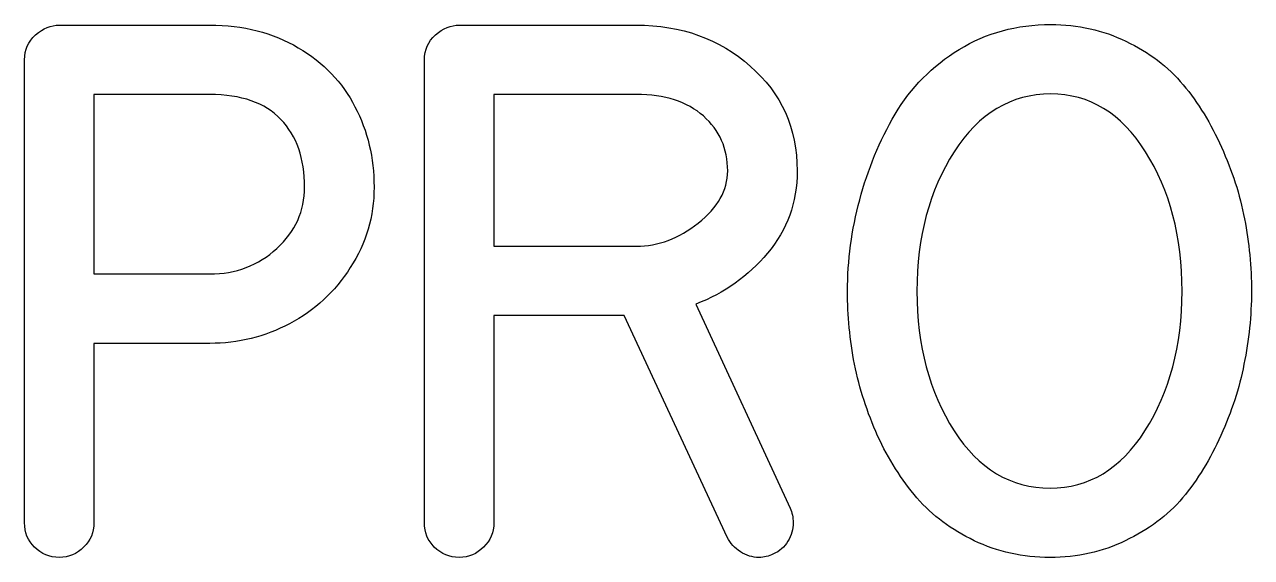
# Model space of a CAD drawing. Header units: millimetres. Extents: x 6.79 to 14.66, y 9.01 to 12.43.
import ezdxf

# ---------------------------------------------------------------- set-up
doc = ezdxf.new("R2010")
doc.units = ezdxf.units.MM
doc.layers.get('0').update_dxf_attribs({"linetype": 'CONTINUOUS'})

msp = doc.modelspace()

# ---------------------------------------------------------------- linework, layer by layer
at = {"color": 7}
for points in [[(13.368052, 12.430691)], [(13.368037, 11.98543)]]:
    msp.add_lwpolyline(points, close=True, dxfattribs=at)
for points in [[(7.011048, 12.426981), (7.97578, 12.426981)], [(9.575452, 12.426981), (10.710867, 12.426981)], [(6.78842, 9.235944), (6.78842, 10.608833), (6.78842, 12.20435)], [(9.352821, 9.235944), (9.352821, 10.786937), (9.352821, 12.20435)], [(7.975784, 11.98172), (7.233681, 11.98172), (7.233681, 10.831462)], [(10.710868, 11.98172), (9.798085, 11.98172), (9.798085, 11.009566)], [(9.798085, 11.009566), (10.710868, 11.009566)], [(7.233681, 10.831462), (7.975784, 10.831462)], [(11.093049, 10.638516), (11.697862, 9.328707)], [(11.293415, 9.143191), (10.632944, 10.564312), (9.798085, 10.564306)], [(9.798085, 10.564306), (9.798085, 9.235944)], [(7.233681, 10.386201), (7.233681, 9.235944)], [(7.97578, 10.386201), (7.233681, 10.386201)]]:
    msp.add_lwpolyline(points, dxfattribs=at)
for points in [[(12.781791, 12.271139), (12.954948, 12.377507), (13.150369, 12.430691), (13.368052, 12.430691)], [(13.368037, 12.430691), (13.543668, 12.430691), (13.704456, 12.394823), (13.850403, 12.323086)], [(6.78842, 12.20435), (6.78842, 12.268665), (6.811919, 12.321849), (6.858917, 12.363902)], [(6.858917, 12.363902), (6.908389, 12.405954), (6.959099, 12.426981), (7.011048, 12.426981)], [(7.97578, 12.426981), (8.19099, 12.426981), (8.380226, 12.378744), (8.543488, 12.28227)], [(9.352821, 12.20435), (9.352821, 12.268665), (9.376321, 12.321849), (9.423322, 12.363902)], [(9.423322, 12.363902), (9.472794, 12.405954), (9.523504, 12.426981), (9.575452, 12.426981)], [(10.710867, 12.426981), (11.000287, 12.426981), (11.243944, 12.339165), (11.441837, 12.163534)], [(8.543488, 12.28227), (8.70675, 12.185797), (8.82796, 12.05964), (8.907117, 11.903799)], [(13.850403, 12.323086), (13.998824, 12.253823), (14.121271, 12.161061), (14.217744, 12.044798)], [(12.369924, 11.855563), (12.471345, 12.026246), (12.608634, 12.164771), (12.781791, 12.271139)], [(11.441837, 12.163534), (11.642204, 11.990377), (11.742388, 11.76651), (11.742388, 11.491932)], [(14.217744, 12.044798), (14.314217, 11.928536), (14.395848, 11.794958), (14.462637, 11.644064)], [(8.432175, 11.822168), (8.330756, 11.928536), (8.178625, 11.98172), (7.975784, 11.98172)], [(11.141287, 11.84443), (11.037393, 11.935957), (10.89392, 11.98172), (10.710868, 11.98172)], [(13.368037, 11.98543), (13.115723, 11.98543), (12.909171, 11.861747), (12.748382, 11.61438)], [(13.97656, 11.61438), (13.820719, 11.861747), (13.617878, 11.98543), (13.368037, 11.98543)], [(8.907117, 11.903799), (8.988749, 11.747958), (9.029565, 11.576038), (9.029565, 11.388039)], [(8.584307, 11.388039), (8.584307, 11.57109), (8.533596, 11.7158), (8.432175, 11.822168)], [(11.29713, 11.491933), (11.29713, 11.635406), (11.245182, 11.752905), (11.141287, 11.84443)], [(12.143584, 11.306407), (12.195537, 11.501827), (12.270984, 11.684879), (12.369924, 11.855563)], [(14.462637, 11.644064), (14.5319, 11.49317), (14.581374, 11.339802), (14.611057, 11.18396)], [(12.748382, 11.61438), (12.590067, 11.367013), (12.51091, 11.068935), (12.51091, 10.720148)], [(14.210322, 10.720148), (14.210322, 11.071409), (14.132401, 11.369487), (13.97656, 11.61438)], [(11.107893, 11.157987), (11.234051, 11.256934), (11.29713, 11.368249), (11.29713, 11.491933)], [(11.742388, 11.491932), (11.742388, 11.289091), (11.679309, 11.113461), (11.553152, 10.965042)], [(8.406202, 10.994726), (8.524939, 11.103567), (8.584307, 11.234671), (8.584307, 11.388039)], [(9.029565, 11.388039), (9.029565, 11.20004), (8.978854, 11.02812), (8.877434, 10.872278)], [(12.065654, 10.720148), (12.065654, 10.918041), (12.091631, 11.113461), (12.143584, 11.306407)], [(14.611057, 11.18396), (14.640737, 11.030593), (14.655577, 10.875989), (14.655577, 10.720148)], [(10.710868, 11.009566), (10.851867, 11.009566), (10.984209, 11.05904), (11.107893, 11.157987)], [(7.975784, 10.831462), (8.143993, 10.831462), (8.287465, 10.885883), (8.406202, 10.994726)], [(11.553152, 10.965042), (11.429469, 10.816621), (11.276101, 10.707779), (11.093049, 10.638516)], [(8.877434, 10.872278), (8.778487, 10.716437), (8.648619, 10.596464), (8.48783, 10.51236)], [(12.110174, 10.252624), (12.080494, 10.408465), (12.065654, 10.564306), (12.065654, 10.720148)], [(12.51091, 10.720148), (12.51091, 10.371361), (12.590067, 10.073283), (12.748382, 9.825915)], [(13.97285, 9.825915), (14.131165, 10.073283), (14.210322, 10.371361), (14.210322, 10.720148)], [(14.655577, 10.720148), (14.655577, 10.564306), (14.6395, 10.408465), (14.607347, 10.252624)], [(8.48783, 10.51236), (8.329515, 10.428254), (8.158832, 10.386201), (7.97578, 10.386201)], [(12.258594, 9.79252), (12.191803, 9.943415), (12.14233, 10.096783), (12.110174, 10.252624)], [(14.607347, 10.252624), (14.577667, 10.099257), (14.528193, 9.947126), (14.458926, 9.796231)], [(12.510909, 9.395496), (12.411962, 9.511759), (12.327857, 9.6441), (12.258594, 9.79252)], [(12.748382, 9.825915), (12.906697, 9.581022), (13.112012, 9.458575), (13.364327, 9.458575)], [(13.364327, 9.458575), (13.614168, 9.458575), (13.817009, 9.581022), (13.97285, 9.825915)], [(14.458926, 9.796231), (14.392135, 9.645337), (14.310504, 9.511759), (14.214032, 9.395496)], [(12.878249, 9.120918), (12.732302, 9.190181), (12.609856, 9.281707), (12.510909, 9.395496)], [(14.214032, 9.395496), (14.117559, 9.281707), (13.995112, 9.190181), (13.846692, 9.120918)], [(11.697862, 9.328707), (11.710229, 9.301494), (11.716412, 9.270574), (11.716412, 9.235947)], [(6.851499, 9.080103), (6.809447, 9.122156), (6.78842, 9.174103), (6.78842, 9.235944)], [(7.233681, 9.235944), (7.233681, 9.174104), (7.211419, 9.122157), (7.166893, 9.080103)], [(9.415898, 9.080103), (9.373846, 9.122156), (9.352821, 9.174103), (9.352821, 9.235944)], [(9.798085, 9.235944), (9.798085, 9.174104), (9.77582, 9.122157), (9.731291, 9.080103)], [(11.716412, 9.235947), (11.716412, 9.193894), (11.705279, 9.154315), (11.683012, 9.117211)], [(11.378755, 9.050431), (11.341655, 9.072698), (11.313208, 9.103618), (11.293415, 9.143191)], [(7.011051, 9.013313), (6.94921, 9.013313), (6.896026, 9.035576), (6.851499, 9.080103)], [(7.166893, 9.080103), (7.124841, 9.035576), (7.072893, 9.013313), (7.011051, 9.013313)], [(9.575449, 9.013313), (9.513608, 9.013313), (9.460424, 9.035576), (9.415898, 9.080103)], [(9.731291, 9.080103), (9.689239, 9.035576), (9.637292, 9.013313), (9.575449, 9.013313)], [(11.497492, 9.013321), (11.455439, 9.013321), (11.41586, 9.025691), (11.378755, 9.050431)], [(11.683012, 9.117211), (11.660752, 9.080104), (11.629832, 9.052894), (11.590252, 9.035581)], [(13.364325, 9.013314), (13.188694, 9.013314), (13.026669, 9.049182), (12.878249, 9.120918)], [(13.846692, 9.120918), (13.700745, 9.049182), (13.539956, 9.013314), (13.364325, 9.013314)], [(11.590252, 9.035581), (11.560572, 9.020741), (11.529652, 9.013321), (11.497492, 9.013321)]]:
    msp.add_open_spline(points, degree=3, dxfattribs=at)

doc.saveas('drawing.dxf')
